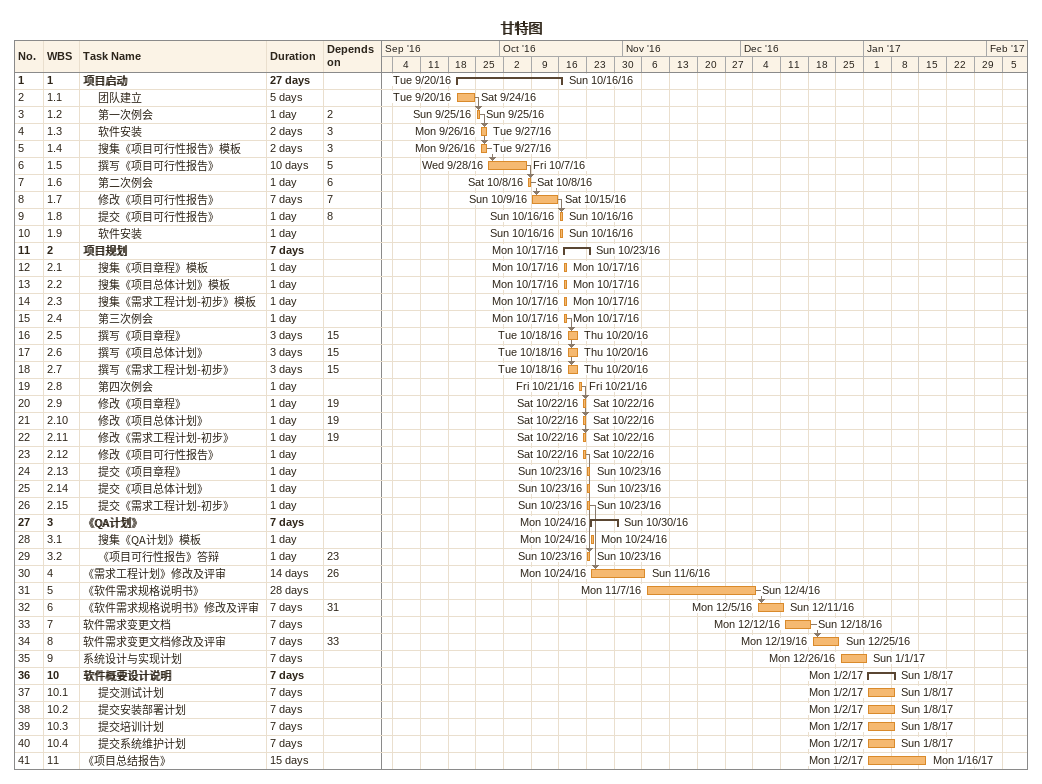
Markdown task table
甘特图

| ID | WBS | Task | Duration | Start | Finish | Predecessors |
|---|---|---|---|---|---|---|
| 1 | 1 | **项目启动** | 27d | 2016-09-20 | 2016-10-16 |  |
| 2 | 1.1 | 团队建立 | 5d | 2016-09-20 | 2016-09-24 |  |
| 3 | 1.2 | 第一次例会 | 1d | 2016-09-25 | 2016-09-25 | 2 |
| 4 | 1.3 | 软件安装 | 2d | 2016-09-26 | 2016-09-27 | 3 |
| 5 | 1.4 | 搜集《项目可行性报告》模板 | 2d | 2016-09-26 | 2016-09-27 | 3 |
| 6 | 1.5 | 撰写《项目可行性报告》 | 10d | 2016-09-28 | 2016-10-07 | 5 |
| 7 | 1.6 | 第二次例会 | 1d | 2016-10-08 | 2016-10-08 | 6 |
| 8 | 1.7 | 修改《项目可行性报告》 | 7d | 2016-10-09 | 2016-10-15 | 7 |
| 9 | 1.8 | 提交《项目可行性报告》 | 1d | 2016-10-16 | 2016-10-16 | 8 |
| 10 | 1.9 | 软件安装 | 1d | 2016-10-16 | 2016-10-16 |  |
| 11 | 2 | **项目规划** | 7d | 2016-10-17 | 2016-10-23 |  |
| 12 | 2.1 | 搜集《项目章程》模板 | 1d | 2016-10-17 | 2016-10-17 |  |
| 13 | 2.2 | 搜集《项目总体计划》模板 | 1d | 2016-10-17 | 2016-10-17 |  |
| 14 | 2.3 | 搜集《需求工程计划-初步》模板 | 1d | 2016-10-17 | 2016-10-17 |  |
| 15 | 2.4 | 第三次例会 | 1d | 2016-10-17 | 2016-10-17 |  |
| 16 | 2.5 | 撰写《项目章程》 | 3d | 2016-10-18 | 2016-10-20 | 15 |
| 17 | 2.6 | 撰写《项目总体计划》 | 3d | 2016-10-18 | 2016-10-20 | 15 |
| 18 | 2.7 | 撰写《需求工程计划-初步》 | 3d | 2016-10-18 | 2016-10-20 | 15 |
| 19 | 2.8 | 第四次例会 | 1d | 2016-10-21 | 2016-10-21 |  |
| 20 | 2.9 | 修改《项目章程》 | 1d | 2016-10-22 | 2016-10-22 | 19 |
| 21 | 2.10 | 修改《项目总体计划》 | 1d | 2016-10-22 | 2016-10-22 | 19 |
| 22 | 2.11 | 修改《需求工程计划-初步》 | 1d | 2016-10-22 | 2016-10-22 | 19 |
| 23 | 2.12 | 修改《项目可行性报告》 | 1d | 2016-10-22 | 2016-10-22 |  |
| 24 | 2.13 | 提交《项目章程》 | 1d | 2016-10-23 | 2016-10-23 |  |
| 25 | 2.14 | 提交《项目总体计划》 | 1d | 2016-10-23 | 2016-10-23 |  |
| 26 | 2.15 | 提交《需求工程计划-初步》 | 1d | 2016-10-23 | 2016-10-23 |  |
| 27 | 3 | **《QA计划》** | 7d | 2016-10-24 | 2016-10-30 |  |
| 28 | 3.1 | 搜集《QA计划》模板 | 1d | 2016-10-24 | 2016-10-24 |  |
| 29 | 3.2 | 《项目可行性报告》答辩 | 1d | 2016-10-23 | 2016-10-23 | 23 |
| 30 | 4 | 《需求工程计划》修改及评审 | 14d | 2016-10-24 | 2016-11-06 | 26 |
| 31 | 5 | 《软件需求规格说明书》 | 28d | 2016-11-07 | 2016-12-04 |  |
| 32 | 6 | 《软件需求规格说明书》修改及评审 | 7d | 2016-12-05 | 2016-12-11 | 31 |
| 33 | 7 | 软件需求变更文档 | 7d | 2016-12-12 | 2016-12-18 |  |
| 34 | 8 | 软件需求变更文档修改及评审 | 7d | 2016-12-19 | 2016-12-25 | 33 |
| 35 | 9 | 系统设计与实现计划 | 7d | 2016-12-26 | 2017-01-01 |  |
| 36 | 10 | **软件概要设计说明** | 7d | 2017-01-02 | 2017-01-08 |  |
| 37 | 10.1 | 提交测试计划 | 7d | 2017-01-02 | 2017-01-08 |  |
| 38 | 10.2 | 提交安装部署计划 | 7d | 2017-01-02 | 2017-01-08 |  |
| 39 | 10.3 | 提交培训计划 | 7d | 2017-01-02 | 2017-01-08 |  |
| 40 | 10.4 | 提交系统维护计划 | 7d | 2017-01-02 | 2017-01-08 |  |
| 41 | 11 | 《项目总结报告》 | 15d | 2017-01-02 | 2017-01-16 |  |
